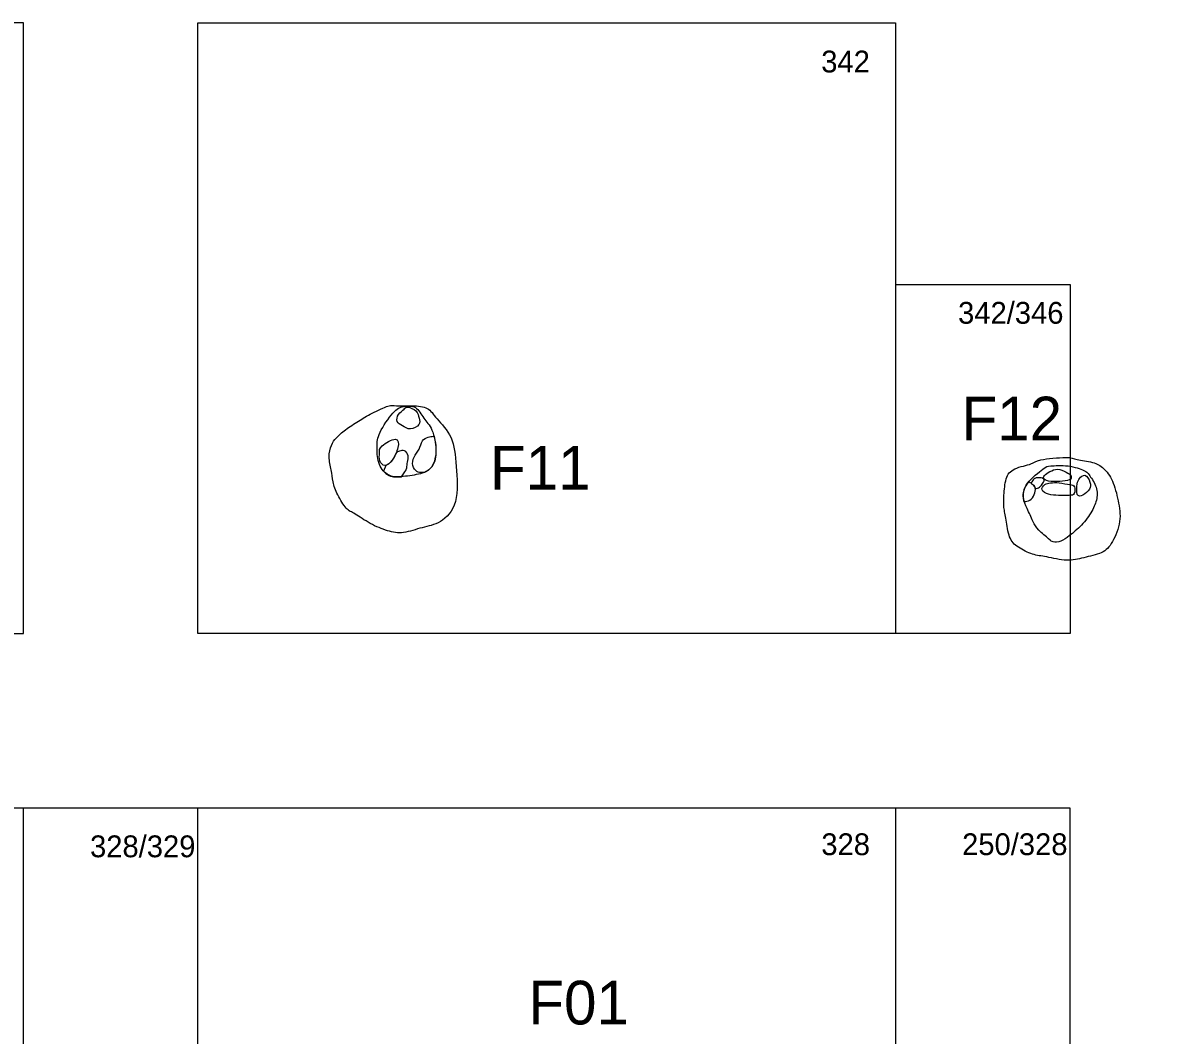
# Model space of a CAD drawing. Extents: x -290.1 to -249.4, y -285.3 to -250.8.
# Drawn here: x -272.01 to -259, y -264.6 to -253 of the extents above; entities that cross this region are included whole.
import ezdxf

# ---------------------------------------------------------------- set-up
doc = ezdxf.new("R2010")
doc.units = 0
for name, color, linetype in [('Feature Numbers', 7, 'Continuous'), ('Features', 7, 'Continuous'), ('Quadrats', 7, 'Continuous'), ('Unit Numbers', 7, 'Continuous')]:
    doc.layers.add(name, color=color, linetype=linetype)

msp = doc.modelspace()

# ---------------------------------------------------------------- linework, layer by layer
at = {"layer": 'Features'}
for p, q in [((-267.845, -258.073), (-267.87, -258.14)), ((-267.402, -258.154), (-267.4, -258.154))]:
    msp.add_line(p, q, dxfattribs=at)
for points in [[(-267.82, -257.394), (-267.864, -257.408), (-268.017, -257.48), (-268.155, -257.563), (-268.316, -257.666), (-268.418, -257.759), (-268.472, -257.833), (-268.508, -257.973), (-268.465, -258.131), (-268.457, -258.259), (-268.407, -258.406), (-268.292, -258.588), (-268.215, -258.614), (-268.026, -258.747), (-267.819, -258.831), (-267.652, -258.861), (-267.423, -258.778), (-267.223, -258.749), (-267.004, -258.528), (-267.041, -258.06), (-267.065, -257.738), (-267.282, -257.526), (-267.35, -257.403), (-267.538, -257.386), (-267.755, -257.397), (-267.776, -257.38), (-267.82, -257.394)], [(-267.642, -257.399), (-267.684, -257.407), (-267.747, -257.432), (-267.943, -257.722), (-267.947, -257.845), (-267.945, -258.051), (-267.834, -258.195), (-267.705, -258.212), (-267.487, -258.181), (-267.318, -258.138), (-267.25, -257.923), (-267.308, -257.637), (-267.415, -257.542), (-267.492, -257.382), (-267.599, -257.391), (-267.642, -257.399)], [(-267.591, -257.406), (-267.615, -257.403), (-267.624, -257.425), (-267.709, -257.482), (-267.729, -257.582), (-267.658, -257.616), (-267.568, -257.678), (-267.441, -257.606), (-267.464, -257.535), (-267.482, -257.442), (-267.567, -257.409), (-267.591, -257.406)], [(-267.706, -257.869), (-267.695, -257.819), (-267.703, -257.73), (-267.926, -257.859), (-267.915, -257.926), (-267.926, -258.023), (-267.863, -258.098), (-267.77, -258.031), (-267.717, -257.919), (-267.706, -257.869)], [(-267.4, -258.154), (-267.403, -258.154), (-267.431, -258.154), (-267.487, -258.155), (-267.546, -258.079), (-267.532, -257.976), (-267.454, -257.892), (-267.435, -257.781), (-267.356, -257.746), (-267.321, -257.74), (-267.292, -257.74)], [(-267.292, -257.74), (-267.278, -257.794), (-267.258, -257.947), (-267.306, -258.101), (-267.376, -258.144), (-267.402, -258.154)], [(-267.727, -257.932), (-267.739, -257.962), (-267.778, -258.032), (-267.822, -258.068), (-267.845, -258.073)], [(-267.667, -258.203), (-267.655, -258.19), (-267.634, -258.163), (-267.599, -258.105), (-267.603, -258.036), (-267.576, -257.961), (-267.629, -257.893), (-267.692, -257.908), (-267.716, -257.923), (-267.727, -257.932)], [(-260.334, -258.01), (-260.403, -258.025), (-260.407, -258.056), (-260.661, -258.103), (-260.743, -258.209), (-260.76, -258.428), (-260.764, -258.556), (-260.731, -258.682), (-260.705, -258.916), (-260.607, -259.013), (-260.421, -259.103), (-260.291, -259.114), (-260.024, -259.179), (-259.853, -259.13), (-259.621, -259.086), (-259.515, -258.971), (-259.408, -258.713), (-259.445, -258.48), (-259.507, -258.235), (-259.616, -258.097), (-259.724, -258.032), (-259.948, -258.009), (-259.994, -257.969), (-260.265, -257.996), (-260.334, -258.01)], [(-260.22, -258.08), (-260.263, -258.083), (-260.272, -258.085), (-260.526, -258.279), (-260.547, -258.46), (-260.495, -258.556), (-260.421, -258.728), (-260.379, -258.808), (-260.222, -258.93), (-260.21, -258.956), (-260.103, -258.953), (-260.015, -258.885), (-259.867, -258.768), (-259.739, -258.591), (-259.685, -258.457), (-259.691, -258.304), (-259.797, -258.164), (-259.811, -258.138), (-260.017, -258.065), (-260.178, -258.076), (-260.22, -258.08)], [(-267.87, -258.14), (-267.858, -258.153), (-267.805, -258.199), (-267.742, -258.207), (-267.675, -258.203), (-267.667, -258.203)], [(-260.398, -258.342), (-260.386, -258.34), (-260.346, -258.328), (-260.307, -258.273), (-260.294, -258.241), (-260.302, -258.22), (-260.398, -258.207), (-260.435, -258.251), (-260.445, -258.277), (-260.446, -258.28)], [(-260.119, -258.121), (-260.152, -258.114), (-260.214, -258.129), (-260.289, -258.181), (-260.317, -258.22), (-260.261, -258.26), (-260.116, -258.258), (-259.991, -258.248), (-259.98, -258.188), (-260.015, -258.169), (-260.086, -258.128), (-260.119, -258.121)], [(-259.83, -258.187), (-259.853, -258.18), (-259.901, -258.232), (-259.918, -258.262), (-259.934, -258.436), (-259.854, -258.424), (-259.763, -258.346), (-259.761, -258.272), (-259.806, -258.193), (-259.83, -258.187)], [(-260.477, -258.263), (-260.481, -258.268), (-260.532, -258.335), (-260.543, -258.42), (-260.53, -258.475), (-260.526, -258.489)], [(-260.526, -258.489), (-260.507, -258.489), (-260.458, -258.479), (-260.403, -258.412), (-260.39, -258.324), (-260.438, -258.283), (-260.465, -258.268), (-260.477, -258.263)], [(-260.446, -258.28), (-260.445, -258.28), (-260.428, -258.292), (-260.406, -258.311), (-260.399, -258.335), (-260.398, -258.342)], [(-260.124, -258.273), (-260.164, -258.269), (-260.231, -258.272), (-260.291, -258.283), (-260.347, -258.358), (-260.248, -258.413), (-260.137, -258.418), (-259.994, -258.417), (-259.946, -258.415), (-259.939, -258.298), (-259.99, -258.3), (-260.084, -258.278), (-260.124, -258.273)]]:
    msp.add_open_spline(points, degree=3, dxfattribs=at)
at = {"layer": 'Quadrats'}
msp.add_line((-262, -256), (-262, -260), dxfattribs=at)
for points in [[(-272, -253), (-280, -253), (-280, -260), (-272, -260), (-272, -253)], [(-270, -253), (-262, -253), (-262, -256), (-260, -256), (-260, -260), (-270, -260), (-270, -253)], [(-260, -262), (-290, -262), (-290, -270), (-290, -272), (-290, -278), (-280, -278), (-280, -282), (-272, -282), (-270, -282), (-259, -282), (-259, -278), (-260, -278), (-260, -274), (-260, -272), (-260, -270), (-260, -262)], [(-270, -270), (-272, -270), (-272, -262)], [(-262, -270), (-270, -270), (-270, -262)], [(-262, -262), (-262, -270), (-260, -270)]]:
    msp.add_lwpolyline(points, dxfattribs=at)

# ---------------------------------------------------------------- texts
at = {"layer": 'Feature Numbers'}
for s, p in [('F12', (-261.244, -257.786)), ('F11', (-266.65, -258.35)), ('F01', (-266.21, -264.48))]:
    msp.add_text(s, height=0.5, dxfattribs=at).set_placement(p)
at = {"layer": 'Unit Numbers'}
for s, p in [('342', (-262.853, -253.57)), ('342/346', (-261.284, -256.45)), ('328/329', (-271.236, -262.564)), ('328', (-262.852, -262.54)), ('250/328', (-261.238, -262.54))]:
    msp.add_text(s, height=0.25, dxfattribs=at).set_placement(p)

doc.saveas('drawing.dxf')
